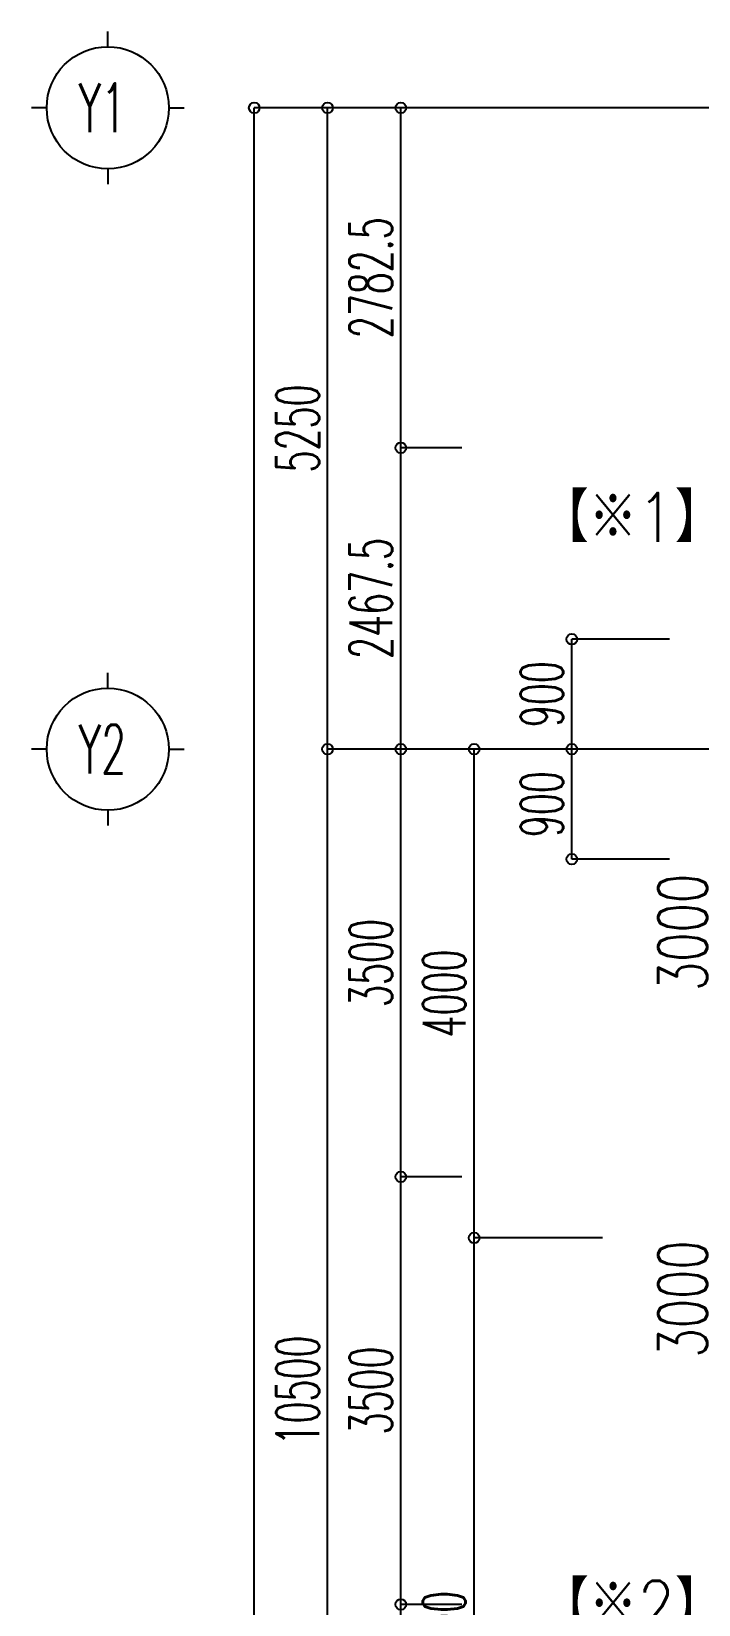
# Model space of a CAD drawing. Header units: millimetres. Extents: x -87051 to 180003, y -2961 to 97158.
# Drawn here: x 104089 to 109552, y 33099 to 45976 of the extents above; entities that cross this region are included whole.
import ezdxf
from ezdxf.enums import TextEntityAlignment as Align

# ---------------------------------------------------------------- set-up
doc = ezdxf.new("R2010")
doc.units = ezdxf.units.MM
doc.header["$LTSCALE"] = 0.2
doc.header["$PDMODE"] = 1
doc.layers.get('Defpoints').update_dxf_attribs({"color": 40})
doc.layers.add('A_寸法', color=1, linetype='Continuous', lineweight=9, true_color=0xff0000)
doc.layers.add('S-新設', color=1, linetype='Continuous', lineweight=9, true_color=0xff0000)
doc.styles.add('Dim', font='simplex.shx', dxfattribs={"width": 0.7, "bigfont": 'extfont2.shx'})
doc.styles.get("Standard").update_dxf_attribs({"font": 'simplex.shx', "width": 0.8, "height": 700, "bigfont": 'extfont2.shx'})
doc.dimstyles.new('1-200', dxfattribs={"dimscale": 200, "dimtxt": 3, "dimasz": 1, "dimexe": 1, "dimexo": 1, "dimgap": 1, "dimtad": 1, "dimdec": 0, "dimtxsty": 'Dim', "dimblk": 'DOT', "dimcen": 2.5, "dimadec": 0, "dimazin": 0, "dimtfac": 1, "dimtdec": 0, "dimtix": 1, "dimtmove": 2, "dimatfit": 3, "dimldrblk": '引出線', "dimfxl": 1, "dimlwd": -1, "dimlwe": -1, "dimarcsym": 0})

# ---------------------------------------------------------------- blocks, each defined once
blk = doc.blocks.new('_Dot')
at = {"color": 0, "linetype": 'ByBlock', "lineweight": -2}
blk.add_line((-0.5, 0), (-1, 0), dxfattribs=at)
at = {"color": 0, "linetype": 'ByBlock', "const_width": 0.5}
blk.add_lwpolyline([(-0.25, 0, 1), (0.25, 0, 1)], format="xyb", close=True, dxfattribs=at)
blk = doc.blocks.new('*D7')
at = {"layer": 'A_寸法', "color": 0, "transparency": 16777216}
for p, q in [((110742, 40101), (109742, 40101)), ((109742, 37201), (109742, 40001)), ((110742, 37101), (109742, 37101))]:
    blk.add_line(p, q, dxfattribs=at)
at = {"layer": 'Defpoints', "color": 0, "transparency": 16777216}
for p in [(109742, 40101), (110742, 40101), (110742, 37101)]:
    blk.add_point(p, dxfattribs=at)
at = {"layer": 'A_寸法', "color": 0, "transparency": 16777216, "xscale": 100, "yscale": 100, "zscale": 100}
for p, rotation in [((109742, 40101), 90), ((109742, 37101), 270)]:
    blk.add_blockref('_Dot', p, dxfattribs=dict(at, rotation=rotation))
at = {"layer": 'A_寸法', "color": 0, "transparency": 16777216, "insert": (109422, 38601), "char_height": 400, "attachment_point": 5, "rotation": 90, "style": 'Dim'}
blk.add_mtext('3000', dxfattribs=at)
blk = doc.blocks.new('引出線')
at = {"color": 0, "linetype": 'ByBlock'}
for points in [[(0, 0), (-1.96, -0.4)], [(-1, 0), (0, 0)]]:
    blk.add_lwpolyline(points, dxfattribs=at)
blk = doc.blocks.new('*D6')
at = {"layer": 'A_寸法', "color": 0, "transparency": 16777216}
for p, q in [((110742, 37101), (109742, 37101)), ((109742, 37001), (109742, 34201)), ((110742, 34101), (109742, 34101))]:
    blk.add_line(p, q, dxfattribs=at)
at = {"layer": 'Defpoints', "color": 0, "transparency": 16777216}
for p in [(110742, 37101), (109742, 34101), (110742, 34101)]:
    blk.add_point(p, dxfattribs=at)
at = {"layer": 'A_寸法', "color": 0, "transparency": 16777216, "xscale": 100, "yscale": 100, "zscale": 100}
for p, rotation in [((109742, 37101), 90), ((109742, 34101), 270)]:
    blk.add_blockref('_Dot', p, dxfattribs=dict(at, rotation=rotation))
at = {"layer": 'A_寸法', "color": 0, "transparency": 16777216, "insert": (109422, 35601), "char_height": 400, "attachment_point": 5, "rotation": 90, "style": 'Dim'}
blk.add_mtext('3000', dxfattribs=at)

msp = doc.modelspace()

# ---------------------------------------------------------------- linework, layer by layer
at = {"color": 8, "linetype": 'Continuous'}
for p, q in [((104713.9, 45850.6), (104713.9, 45975.6)), ((104213.9, 45350.6), (104088.9, 45350.6)), ((105213.9, 45350.6), (105338.9, 45350.6)), ((105913.9, 16500.6), (105913.9, 45350.6)), ((110913.9, 45350.6), (105913.9, 45350.6)), ((106513.9, 40100.6), (106513.9, 45350.6)), ((110913.9, 45350.6), (106513.9, 45350.6)), ((107113.9, 42568.1), (107113.9, 45350.6)), ((107613.9, 45350.6), (107113.9, 45350.6)), ((104713.9, 44850.6), (104713.9, 44725.6)), ((107113.9, 40100.6), (107113.9, 42568.1)), ((107613.9, 42568.1), (107113.9, 42568.1)), ((107613.9, 42568.1), (107113.9, 42568.1)), ((108513.9, 40100.6), (108513.9, 41000.6)), ((109313.9, 41000.6), (108513.9, 41000.6)), ((104713.9, 40600.6), (104713.9, 40725.6)), ((104213.9, 40100.6), (104088.9, 40100.6)), ((105213.9, 40100.6), (105338.9, 40100.6)), ((106513.9, 29600.6), (106513.9, 40100.6)), ((110913.9, 40100.6), (106513.9, 40100.6)), ((110913.9, 40100.6), (106513.9, 40100.6)), ((107113.9, 36600.6), (107113.9, 40100.6)), ((107613.9, 40100.6), (107113.9, 40100.6)), ((107613.9, 40100.6), (107113.9, 40100.6)), ((107713.9, 36100.6), (107713.9, 40100.6)), ((108763.9, 40100.6), (107713.9, 40100.6)), ((108513.9, 39200.6), (108513.9, 40100.6)), ((109313.9, 40100.6), (108513.9, 40100.6)), ((109313.9, 40100.6), (108513.9, 40100.6)), ((104713.9, 39600.6), (104713.9, 39475.6)), ((109313.9, 39200.6), (108513.9, 39200.6)), ((107113.9, 33100.6), (107113.9, 36600.6)), ((107613.9, 36600.6), (107113.9, 36600.6)), ((107613.9, 36600.6), (107113.9, 36600.6)), ((107713.9, 29600.6), (107713.9, 36100.6)), ((108763.9, 36100.6), (107713.9, 36100.6)), ((108763.9, 36100.6), (107713.9, 36100.6)), ((107113.9, 29600.6), (107113.9, 33100.6)), ((107613.9, 33100.6), (107113.9, 33100.6)), ((107613.9, 33100.6), (107113.9, 33100.6))]:
    msp.add_line(p, q, dxfattribs=at)
for centre, radius in [((104713.9, 45350.6), 500), ((105913.9, 45350.6), 43.8), ((106513.9, 45350.6), 43.8), ((107113.9, 45350.6), 43.8), ((107113.9, 42568.1), 43.8), ((107113.9, 42568.1), 43.8), ((108513.9, 41000.6), 43.8), ((104713.9, 40100.6), 500), ((106513.9, 40100.6), 43.8), ((106513.9, 40100.6), 43.8), ((107113.9, 40100.6), 43.8), ((107113.9, 40100.6), 43.8), ((107713.9, 40100.6), 43.8), ((108513.9, 40100.6), 43.8), ((108513.9, 40100.6), 43.8), ((108513.9, 39200.6), 43.8), ((107113.9, 36600.6), 43.8), ((107113.9, 36600.6), 43.8), ((107713.9, 36100.6), 43.8), ((107713.9, 36100.6), 43.8), ((107113.9, 33100.6), 43.8), ((107113.9, 33100.6), 43.8)]:
    msp.add_circle(centre, radius, dxfattribs=at)

# ---------------------------------------------------------------- texts
at = {"color": 8, "width": 0.6}
for s, p in [('Y1', (104473.9, 45150.6)), ('Y2', (104473.9, 39900.6))]:
    msp.add_text(s, height=400, dxfattribs=at).set_placement(p)
for s, p in [('2782.5', (107043.9, 43959.4)), ('5250', (106443.9, 42725.6)), ('2467.5', (107043.9, 41334.4)), ('900', (108443.9, 40550.6)), ('900', (108443.9, 39650.6)), ('3500', (107043.9, 38350.6)), ('4000', (107643.9, 38100.6)), ('10500', (106443.9, 34850.6)), ('3500', (107043.9, 34850.6)), ('6500', (107643.9, 32850.6))]:
    msp.add_text(s, height=350, rotation=90, dxfattribs=at).set_placement(p, align=Align.CENTER)
at = {"layer": 'S-新設', "width": 0.9}
for s, p in [('【※1】', (108256.7, 41999)), ('【※2】', (108257.8, 33093.8))]:
    msp.add_text(s, height=400, dxfattribs=at).set_placement(p, align=Align.MIDDLE_LEFT)

# ---------------------------------------------------------------- dimensions: what is measured, and where the dimension line sits
at = {"layer": 'A_寸法'}
for base, p2, angle, picture, middle in [((109742.4, 40100.6), (110742.3, 40100.6), 90, '*D7', (109422.4, 38600.6)), ((109742.4, 34100.6), (110742.3, 34100.6), 270, '*D6', (109422.4, 35600.6))]:
    dim = msp.add_linear_dim(base=base, p1=(110742.3, 37100.6), p2=p2, angle=angle, dimstyle='1-200', override={"dimtxt": 2, "dimasz": 0.5, "dimexe": 0, "dimexo": 0, "dimgap": 0.6}, dxfattribs=at)
    dim.commit()
    dim.dimension.update_dxf_attribs({"geometry": picture, "text_midpoint": middle})

doc.saveas('drawing.dxf')
